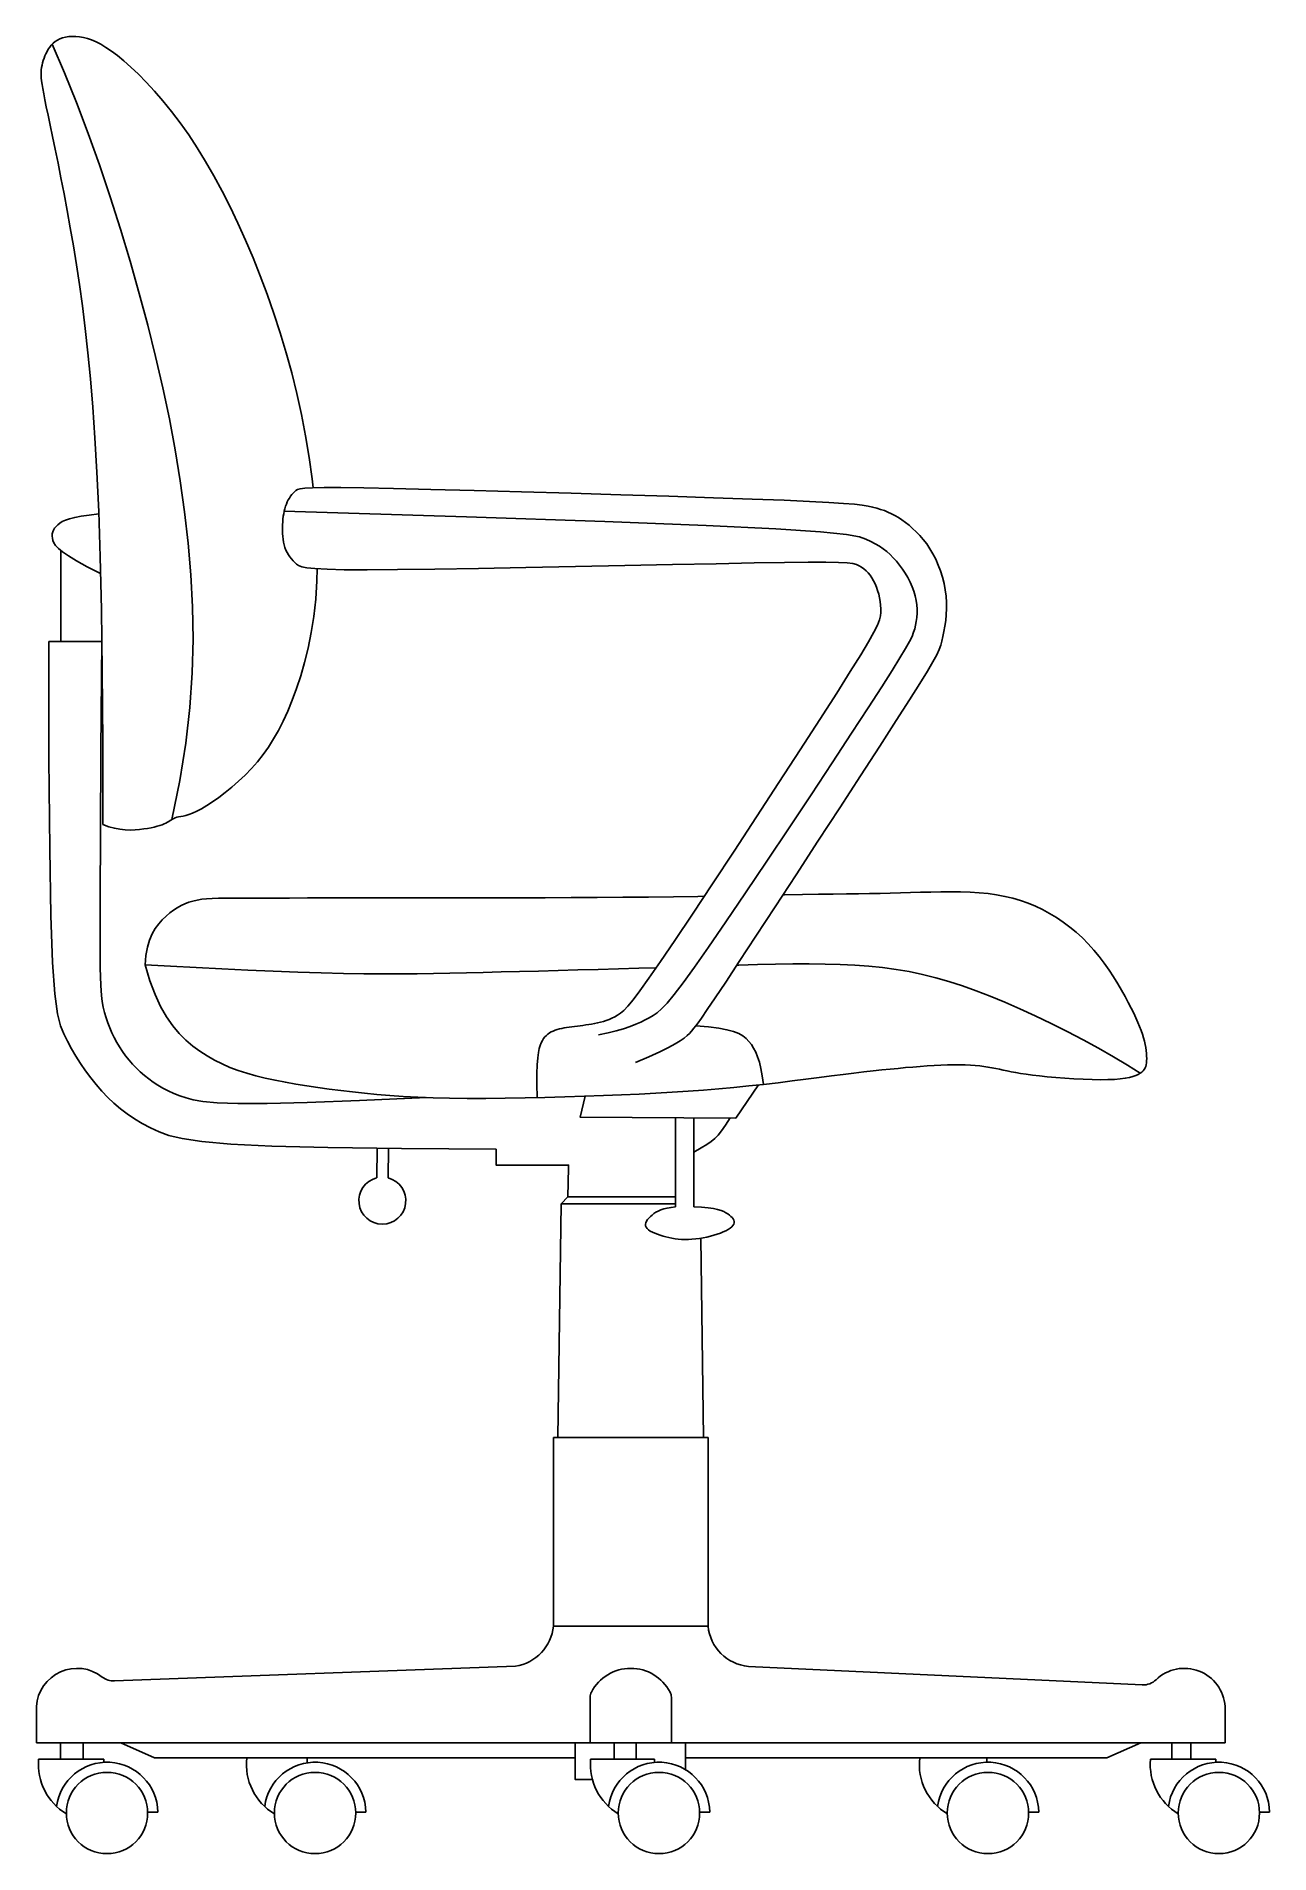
# Model space of a CAD drawing. Header units: metres. Extents: x -0.037 to 0.617, y 0 to 0.964.
import ezdxf

# ---------------------------------------------------------------- set-up
doc = ezdxf.new("R2010")
doc.units = ezdxf.units.M
doc.layers.add('ceco.net 61', color=7, linetype='Continuous')

msp = doc.modelspace()

# ---------------------------------------------------------------- linework, layer by layer
at = {"layer": 'ceco.net 61'}
for p, q in [((0.24475, 0.3637), (0.24438, 0.34826)), ((0.24077, 0.34465), (0.2444, 0.34828)), ((0.2444, 0.34828), (0.27773, 0.34828)), ((0.30151, 0.34828), (0.27773, 0.34828)), ((0.24077, 0.34465), (0.23909, 0.22066)), ((0.24077, 0.34465), (0.23909, 0.22066)), ((0.24077, 0.34465), (0.27773, 0.34465)), ((0.30151, 0.34465), (0.27773, 0.34465)), ((0.31493, 0.32636), (0.31636, 0.22066)), ((0.23674, 0.22066), (0.31872, 0.22066)), ((0.23674, 0.22066), (0.31872, 0.22066)), ((0.23674, 0.12066), (0.23674, 0.22066)), ((0.27773, 0.22066), (0.24273, 0.22066)), ((0.31872, 0.12066), (0.31872, 0.22066)), ((0.31383, 0.12066), (0.31872, 0.12066)), ((0.21663, 0.09945), (0.00401, 0.09156)), ((0.54896, 0.0895), (0.34015, 0.09929)), ((-0.03747, 0.07813), (-0.03747, 0.05874)), ((0.59293, 0.05874), (0.59293, 0.07813)), ((-0.03747, 0.05874), (0.27773, 0.05874)), ((-0.02463, 0.05005), (-0.02463, 0.05874)), ((-0.01256, 0.05005), (-0.01256, 0.05874)), ((0.26888, 0.05874), (0.26888, 0.05005)), ((0.30685, 0.04448), (0.30685, 0.05874)), ((0.5647, 0.05005), (0.5647, 0.05874)), ((-0.03628, 0.05005), (-0.03241, 0.05005)), ((-0.03241, 0.05005), (-0.00166, 0.05005)), ((-0.00166, 0.05005), (-0.00166, 0.04844)), ((0.10621, 0.04818), (0.10621, 0.05082)), ((0.26151, 0.05005), (0.25642, 0.05005)), ((0.55334, 0.05005), (0.55721, 0.05005)), ((0.02693, 0.02208), (0.02155, 0.02198)), ((0.13188, 0.02198), (0.13726, 0.02208)), ((0.31426, 0.02198), (0.31964, 0.02208)), ((0.48873, 0.02198), (0.4941, 0.02208)), ((0.61655, 0.02208), (0.61117, 0.02198))]:
    msp.add_line(p, q, dxfattribs=at)
at = {"layer": 'ceco.net 61', "linetype": 'Continuous'}
for points in [[(-0.00215, 0.54572), (-0.00223, 0.58945), (-0.00252, 0.62725), (-0.00299, 0.65978), (-0.00362, 0.68771), (-0.00441, 0.71173), (-0.00534, 0.73251), (-0.00639, 0.75071), (-0.00756, 0.76702), (-0.00882, 0.78201), (-0.01017, 0.79589), (-0.01159, 0.80877), (-0.01308, 0.82077), (-0.01462, 0.83199), (-0.01621, 0.84255), (-0.01784, 0.85256), (-0.01949, 0.86213), (-0.02115, 0.87134), (-0.0228, 0.88018), (-0.02443, 0.88857), (-0.02599, 0.89645), (-0.02748, 0.90378), (-0.02887, 0.91048), (-0.03013, 0.9165), (-0.03124, 0.92178), (-0.03218, 0.92628), (-0.03296, 0.93008), (-0.03359, 0.93326), (-0.03409, 0.93592), (-0.03446, 0.93814), (-0.03472, 0.94003), (-0.03488, 0.94166), (-0.03495, 0.94314), (-0.03493, 0.94453), (-0.03485, 0.94588), (-0.03469, 0.94717), (-0.03447, 0.94843), (-0.03418, 0.94965), (-0.03382, 0.95086), (-0.03341, 0.95206), (-0.03293, 0.95326), (-0.0324, 0.95446), (-0.03181, 0.95566), (-0.03114, 0.95682), (-0.03038, 0.95795), (-0.02953, 0.95902), (-0.02857, 0.96001), (-0.0275, 0.96091), (-0.02631, 0.9617), (-0.02498, 0.96237), (-0.02353, 0.9629), (-0.02196, 0.9633), (-0.02027, 0.96355), (-0.01848, 0.96366), (-0.01659, 0.96361), (-0.01462, 0.96341), (-0.01255, 0.96304), (-0.01041, 0.96249), (-0.00817, 0.96173), (-0.0058, 0.96072), (-0.00326, 0.95943), (-0.00055, 0.95781), (0.00238, 0.95583), (0.00554, 0.95344), (0.00898, 0.95061), (0.01269, 0.94731), (0.01665, 0.94354), (0.02083, 0.9393), (0.02517, 0.93461), (0.02963, 0.92947), (0.03417, 0.92388), (0.03874, 0.91786), (0.04331, 0.91141), (0.04784, 0.90454), (0.05231, 0.89728), (0.05672, 0.88963), (0.06105, 0.88161), (0.0653, 0.87325), (0.06946, 0.86455), (0.07351, 0.85555), (0.07746, 0.84626), (0.0813, 0.83669), (0.08499, 0.82686), (0.08853, 0.81677), (0.09189, 0.80645), (0.09505, 0.79591), (0.098, 0.78515), (0.10071, 0.7742), (0.10316, 0.76305), (0.10534, 0.75174), (0.10722, 0.74035), (0.10879, 0.72895), (0.1093, 0.72432)], [(0.03446, 0.54838), (0.0387, 0.56901), (0.04184, 0.58877), (0.04397, 0.60777), (0.0452, 0.62611), (0.04562, 0.64389), (0.04532, 0.66122), (0.04441, 0.6782), (0.04298, 0.69494), (0.0411, 0.71152), (0.03882, 0.728), (0.03613, 0.74443), (0.03306, 0.76085), (0.02961, 0.7773), (0.02579, 0.79384), (0.02162, 0.81051), (0.0171, 0.82734), (0.01226, 0.84437), (0.00711, 0.86149), (0.00167, 0.87859), (-0.00403, 0.89554), (-0.00999, 0.91222), (-0.01617, 0.92851), (-0.02255, 0.94429), (-0.02912, 0.95944)], [(0.22805, 0.40088), (0.22797, 0.40797), (0.22802, 0.41374), (0.22819, 0.41835), (0.22846, 0.42198), (0.22883, 0.42479), (0.22926, 0.42695), (0.22977, 0.42862), (0.23032, 0.42997), (0.23092, 0.43115), (0.23155, 0.43218), (0.23224, 0.4331), (0.23298, 0.43389), (0.23377, 0.43459), (0.23462, 0.4352), (0.23553, 0.43573), (0.23652, 0.4362), (0.23757, 0.43662), (0.23869, 0.43699), (0.23987, 0.43732), (0.24111, 0.43761), (0.2424, 0.43787), (0.24373, 0.43811), (0.24511, 0.43832), (0.24652, 0.43851), (0.24796, 0.43869), (0.24942, 0.43886), (0.25091, 0.43903), (0.25241, 0.43921), (0.25394, 0.43941), (0.25547, 0.43963), (0.25701, 0.43987), (0.25856, 0.44015), (0.26011, 0.44048), (0.26165, 0.44086), (0.2632, 0.44129), (0.26473, 0.44179), (0.26626, 0.44237), (0.26778, 0.44303), (0.26929, 0.44379), (0.27078, 0.44464), (0.27229, 0.44566), (0.27401, 0.44712), (0.27615, 0.44937), (0.27895, 0.45274), (0.28263, 0.45758), (0.28741, 0.46422), (0.29351, 0.473), (0.30116, 0.48426), (0.31047, 0.49816), (0.32109, 0.51418), (0.33258, 0.53162), (0.34447, 0.54976), (0.35631, 0.56792), (0.36764, 0.58539), (0.37801, 0.60146), (0.38696, 0.61544), (0.39414, 0.6268), (0.39967, 0.63572), (0.40377, 0.64257), (0.40664, 0.64769), (0.40851, 0.65146), (0.40959, 0.65423), (0.41012, 0.65637), (0.4103, 0.65822), (0.41031, 0.66009), (0.4102, 0.66202), (0.40998, 0.66398), (0.40965, 0.66595), (0.40921, 0.6679), (0.40867, 0.6698), (0.40804, 0.67164), (0.40732, 0.67338), (0.40651, 0.67501), (0.40563, 0.67652), (0.40467, 0.6779), (0.40365, 0.67917), (0.40256, 0.68031), (0.4014, 0.68132), (0.40019, 0.68221), (0.39893, 0.68297), (0.39753, 0.6836), (0.39557, 0.68409), (0.39253, 0.68446), (0.3879, 0.68471), (0.38116, 0.68482), (0.37179, 0.68481), (0.35929, 0.68467), (0.34314, 0.68441), (0.32308, 0.68403), (0.2999, 0.68355), (0.27464, 0.68303), (0.24837, 0.68249), (0.22211, 0.68197), (0.19693, 0.6815), (0.17387, 0.68113), (0.15398, 0.68088), (0.13804, 0.68079), (0.12579, 0.68085), (0.11671, 0.68106), (0.11028, 0.6814), (0.10597, 0.68185), (0.10326, 0.68242), (0.10163, 0.68309), (0.10055, 0.68384), (0.09959, 0.68468), (0.09866, 0.68559), (0.09779, 0.68657), (0.09696, 0.68763), (0.0962, 0.68876), (0.09551, 0.68996), (0.09491, 0.69124), (0.09438, 0.69258), (0.09396, 0.69399), (0.09362, 0.69545), (0.09336, 0.69696), (0.09318, 0.6985), (0.09307, 0.70006), (0.09302, 0.70162), (0.09303, 0.70318), (0.09308, 0.70472), (0.09318, 0.70623), (0.09332, 0.70771), (0.0935, 0.70915), (0.09373, 0.71054), (0.09401, 0.71189), (0.09433, 0.7132), (0.09471, 0.71445), (0.09514, 0.71564), (0.09561, 0.71678), (0.09614, 0.71785), (0.09671, 0.71886), (0.09733, 0.7198), (0.09798, 0.72066), (0.09867, 0.72145), (0.09938, 0.72216), (0.10013, 0.72278), (0.10099, 0.72332), (0.1024, 0.72376), (0.10489, 0.72409), (0.10898, 0.72431), (0.1152, 0.72441), (0.12408, 0.72438), (0.13614, 0.72421), (0.15192, 0.7239), (0.17167, 0.72343), (0.19463, 0.72284), (0.21977, 0.72215), (0.24607, 0.72139), (0.27249, 0.7206), (0.298, 0.7198), (0.32159, 0.71902), (0.34221, 0.7183), (0.3591, 0.71765), (0.37248, 0.71706), (0.38283, 0.71653), (0.39063, 0.71603), (0.39637, 0.71555), (0.40052, 0.71507), (0.40356, 0.71458), (0.40598, 0.71405), (0.40817, 0.71348), (0.41025, 0.71285), (0.41223, 0.71215), (0.41413, 0.71137), (0.41599, 0.7105), (0.41782, 0.70953), (0.41965, 0.70844), (0.4215, 0.70722), (0.42339, 0.70587), (0.42531, 0.70438), (0.42723, 0.70273), (0.42915, 0.70093), (0.43104, 0.69896), (0.43288, 0.69681), (0.43467, 0.69448), (0.43636, 0.69195), (0.43796, 0.68924), (0.43945, 0.68635), (0.4408, 0.68332), (0.442, 0.68017), (0.44303, 0.67692), (0.44388, 0.67361), (0.44454, 0.67025), (0.44498, 0.66688), (0.4452, 0.66352), (0.44521, 0.66021), (0.44506, 0.65696), (0.44476, 0.65383), (0.44435, 0.65083), (0.44385, 0.648), (0.4433, 0.64538), (0.44273, 0.64298), (0.44212, 0.64079), (0.44128, 0.63848), (0.43999, 0.63567), (0.43801, 0.63198), (0.4351, 0.62704), (0.43105, 0.62047), (0.42562, 0.61187), (0.41857, 0.60088), (0.4098, 0.58728), (0.39964, 0.57161), (0.38855, 0.55456), (0.377, 0.53682), (0.36543, 0.51911), (0.35431, 0.5021), (0.3441, 0.48652), (0.33525, 0.47305), (0.3281, 0.46221), (0.32254, 0.45383), (0.31831, 0.44754), (0.31518, 0.44299), (0.31291, 0.43982), (0.31125, 0.43767), (0.30997, 0.43618), (0.30882, 0.43499), (0.30757, 0.43379), (0.30603, 0.43248), (0.304, 0.43102), (0.30132, 0.42934), (0.29778, 0.4274), (0.2932, 0.42514), (0.28741, 0.42252), (0.28021, 0.41948)], [(-0.00437, 0.71044), (-0.00948, 0.70984), (-0.0137, 0.70921), (-0.01712, 0.70854), (-0.01987, 0.70783), (-0.02204, 0.70709), (-0.02374, 0.70632), (-0.02507, 0.7055), (-0.02614, 0.70465), (-0.02704, 0.70376), (-0.02778, 0.70283), (-0.02835, 0.70185), (-0.02876, 0.70084), (-0.029, 0.69978), (-0.02907, 0.69868), (-0.02895, 0.69753), (-0.02865, 0.69634), (-0.02813, 0.69508), (-0.02724, 0.69371), (-0.02578, 0.69214), (-0.02357, 0.6903), (-0.02042, 0.68813), (-0.01613, 0.68553), (-0.01053, 0.68244), (-0.00342, 0.67879)], [(0.09401, 0.71188), (0.19057, 0.70893), (0.26403, 0.70642), (0.31765, 0.70429), (0.35469, 0.70248), (0.37841, 0.70091), (0.39209, 0.69953), (0.399, 0.69826), (0.40239, 0.69704), (0.40499, 0.69582), (0.40738, 0.69456), (0.40958, 0.69325), (0.41161, 0.69188), (0.4135, 0.69041), (0.41528, 0.68884), (0.41698, 0.68714), (0.41862, 0.68531), (0.42022, 0.68332), (0.42177, 0.6812), (0.42324, 0.67896), (0.42461, 0.67664), (0.42586, 0.67426), (0.42695, 0.67184), (0.42788, 0.66941), (0.42861, 0.66698), (0.42913, 0.66459), (0.42946, 0.66225), (0.4296, 0.65995), (0.42958, 0.65772), (0.42943, 0.65555), (0.42915, 0.65345), (0.42878, 0.65144), (0.42832, 0.64952), (0.42776, 0.64764), (0.42693, 0.6455), (0.42559, 0.64276), (0.42352, 0.63906), (0.42052, 0.63406), (0.41635, 0.62739), (0.4108, 0.61872), (0.40364, 0.60768), (0.39477, 0.59409), (0.38452, 0.57849), (0.37334, 0.56154), (0.36167, 0.54393), (0.34997, 0.52637), (0.33866, 0.50952), (0.32821, 0.49409), (0.31905, 0.48076), (0.31152, 0.47003), (0.3055, 0.46174), (0.30074, 0.45552), (0.29701, 0.45103), (0.29406, 0.44791), (0.29167, 0.4458), (0.28958, 0.44436), (0.28756, 0.44322), (0.28541, 0.4421), (0.28303, 0.44095), (0.28037, 0.43978), (0.27736, 0.43861), (0.27395, 0.43745), (0.27008, 0.43632), (0.26568, 0.43523), (0.26072, 0.43419)], [(-0.02443, 0.69102), (-0.02443, 0.6428)], [(0.11151, 0.68133), (0.11135, 0.67488), (0.11069, 0.66524), (0.10965, 0.6561), (0.1083, 0.64746), (0.10666, 0.63932), (0.10479, 0.63167), (0.10273, 0.62451), (0.10053, 0.61783), (0.09823, 0.61162), (0.09587, 0.60588), (0.09344, 0.60057), (0.09093, 0.59565), (0.08832, 0.59108), (0.0856, 0.58681), (0.08274, 0.5828), (0.07973, 0.57901), (0.07655, 0.57541), (0.0732, 0.57195), (0.06973, 0.56867), (0.06621, 0.56558), (0.0627, 0.56271), (0.05927, 0.5601), (0.05597, 0.55778), (0.05288, 0.55577), (0.05005, 0.5541), (0.04755, 0.5528), (0.04535, 0.55181), (0.04342, 0.55108), (0.04175, 0.55057), (0.04031, 0.55021), (0.03906, 0.54995), (0.03798, 0.54974), (0.03704, 0.54953), (0.03622, 0.54926), (0.03548, 0.54895), (0.0348, 0.54859), (0.03415, 0.54819), (0.03349, 0.54777), (0.03281, 0.54733), (0.03206, 0.54689), (0.03122, 0.54644), (0.03026, 0.546), (0.02917, 0.54558), (0.02795, 0.54516), (0.02658, 0.54477), (0.02506, 0.54439), (0.02337, 0.54403), (0.02151, 0.54369), (0.01947, 0.54338), (0.01725, 0.5431), (0.01485, 0.5429), (0.0123, 0.54281), (0.00962, 0.54288), (0.00681, 0.54317), (0.0039, 0.5437), (0.00091, 0.54454), (-0.00215, 0.54572)], [(-0.00274, 0.6428), (-0.03091, 0.6428)], [(-0.03091, 0.6428), (-0.03078, 0.58057), (-0.03038, 0.53284), (-0.02972, 0.49753), (-0.02882, 0.47257), (-0.02768, 0.45589), (-0.02631, 0.4454), (-0.02474, 0.43905), (-0.02296, 0.43474), (-0.02099, 0.43076), (-0.01885, 0.42678), (-0.01653, 0.42282), (-0.01405, 0.41892), (-0.01142, 0.41509), (-0.00866, 0.41137), (-0.00576, 0.40777), (-0.00274, 0.40432), (0.0004, 0.40103), (0.00367, 0.39793), (0.00711, 0.39499), (0.01074, 0.39223), (0.01458, 0.38963), (0.01866, 0.3872), (0.02301, 0.38494), (0.02766, 0.38284), (0.03287, 0.3809), (0.03993, 0.37915), (0.05035, 0.37761), (0.06566, 0.37628), (0.08739, 0.3752), (0.11706, 0.37439), (0.15619, 0.37386), (0.2063, 0.37364)], [(-0.00274, 0.6428), (-0.0032, 0.58478), (-0.00351, 0.5404), (-0.00367, 0.50771), (-0.0037, 0.48478), (-0.00359, 0.46966), (-0.00336, 0.46042), (-0.00301, 0.45512), (-0.00255, 0.45182), (-0.00197, 0.44891), (-0.00129, 0.44605), (-0.0005, 0.44326), (0.0004, 0.44053), (0.00141, 0.43786), (0.00254, 0.43525), (0.00378, 0.4327), (0.00514, 0.4302), (0.0066, 0.42776), (0.00819, 0.42539), (0.00988, 0.42308), (0.01167, 0.42084), (0.01357, 0.41868), (0.01556, 0.41659), (0.01765, 0.41459), (0.01983, 0.41268), (0.0221, 0.41086), (0.02448, 0.40913), (0.02698, 0.4075), (0.02963, 0.40596), (0.03243, 0.40451), (0.03541, 0.40316), (0.03858, 0.4019), (0.04197, 0.40073), (0.04577, 0.39967), (0.05088, 0.39878), (0.05839, 0.39812), (0.06937, 0.39778), (0.08491, 0.39782), (0.10609, 0.39831), (0.13398, 0.39933), (0.16967, 0.40094)], [(0.35845, 0.50842), (0.35924, 0.50844), (0.36878, 0.5086), (0.37736, 0.50874), (0.38508, 0.50884), (0.39208, 0.50894), (0.39847, 0.50902), (0.4044, 0.5091), (0.41, 0.50919), (0.41539, 0.5093), (0.42071, 0.50943), (0.42606, 0.50959), (0.43144, 0.50976), (0.43682, 0.50991), (0.44216, 0.51001), (0.44744, 0.51006), (0.45261, 0.51001), (0.45766, 0.50984), (0.46255, 0.50953), (0.46725, 0.50906), (0.47177, 0.50842), (0.47614, 0.5076), (0.48036, 0.5066), (0.48445, 0.5054), (0.48843, 0.50401), (0.49231, 0.50242), (0.49611, 0.50062), (0.49985, 0.4986), (0.50352, 0.49638), (0.5071, 0.49396), (0.51058, 0.49135), (0.51396, 0.48855), (0.51722, 0.48558), (0.52036, 0.48244), (0.52335, 0.47913), (0.52619, 0.47568), (0.52888, 0.47213), (0.53142, 0.46851), (0.53379, 0.46489), (0.53599, 0.46132), (0.53803, 0.45783), (0.5399, 0.45448), (0.54159, 0.45132), (0.5431, 0.44838), (0.54444, 0.44566), (0.54563, 0.44313), (0.54667, 0.44077), (0.54758, 0.43857), (0.54837, 0.43649), (0.54904, 0.43453), (0.54961, 0.43265), (0.5501, 0.43084), (0.55049, 0.4291), (0.55081, 0.42744), (0.55105, 0.42585), (0.55122, 0.42436), (0.55132, 0.42296), (0.55135, 0.42165), (0.55132, 0.42045), (0.55124, 0.41936), (0.55108, 0.41836), (0.55084, 0.41744), (0.5505, 0.41661), (0.55005, 0.41584), (0.54947, 0.41512), (0.54874, 0.41445), (0.54786, 0.4138), (0.5468, 0.41319), (0.54553, 0.41261), (0.54399, 0.41207), (0.54215, 0.41159), (0.53995, 0.41117), (0.53736, 0.41084), (0.53432, 0.41059), (0.5308, 0.41045), (0.52678, 0.41042), (0.52235, 0.4105), (0.51764, 0.41066), (0.51278, 0.41089), (0.50791, 0.4112), (0.50314, 0.41155), (0.4986, 0.41195), (0.49443, 0.41237), (0.49071, 0.41281), (0.48742, 0.41325), (0.4845, 0.41371), (0.48189, 0.41417), (0.47952, 0.41463), (0.47734, 0.41508), (0.47527, 0.41552), (0.47327, 0.41595), (0.47128, 0.41636), (0.46926, 0.41675), (0.46718, 0.41711), (0.46503, 0.41743), (0.46277, 0.41771), (0.46037, 0.41795), (0.45782, 0.41812), (0.45509, 0.41824), (0.45215, 0.41829), (0.44902, 0.41827), (0.44571, 0.4182), (0.44226, 0.41807), (0.43868, 0.4179), (0.435, 0.41768), (0.43122, 0.41742), (0.42738, 0.41712), (0.42347, 0.4168), (0.41947, 0.41643), (0.41532, 0.41603), (0.41095, 0.41557), (0.40633, 0.41506), (0.4014, 0.41449), (0.39609, 0.41386), (0.39037, 0.41315), (0.3842, 0.41237), (0.3776, 0.41152), (0.37065, 0.41064), (0.36338, 0.40973), (0.35587, 0.40882), (0.34816, 0.40793), (0.34031, 0.40708), (0.33237, 0.40628), (0.32438, 0.40554), (0.31631, 0.40488), (0.30811, 0.40428), (0.29972, 0.40373), (0.29109, 0.40323), (0.28218, 0.40277), (0.27291, 0.40235), (0.26326, 0.40196), (0.25319, 0.40159), (0.24281, 0.40126), (0.23226, 0.40097), (0.22167, 0.40074), (0.21118, 0.40057), (0.20093, 0.40049), (0.19106, 0.40049), (0.1817, 0.4006), (0.17296, 0.40082), (0.16479, 0.40113), (0.15713, 0.40154), (0.14991, 0.40204), (0.14305, 0.40261), (0.13648, 0.40324), (0.13013, 0.40393), (0.12393, 0.40466), (0.11782, 0.40543), (0.11182, 0.40624), (0.10592, 0.40711), (0.10017, 0.40803), (0.09457, 0.40902), (0.08915, 0.41009), (0.08393, 0.41125), (0.07892, 0.41249), (0.07414, 0.41384), (0.06957, 0.41532), (0.0652, 0.41694), (0.061, 0.41875), (0.05696, 0.42076), (0.05304, 0.423), (0.04923, 0.4255), (0.0455, 0.42827), (0.04185, 0.43137), (0.03829, 0.4349), (0.03485, 0.43896), (0.03155, 0.44367), (0.02841, 0.44916), (0.02548, 0.45552), (0.02276, 0.4629), (0.02028, 0.47138)], [(0.02028, 0.47138), (0.02065, 0.47631), (0.02142, 0.48063), (0.02255, 0.48442), (0.02396, 0.48772), (0.0256, 0.49058), (0.02741, 0.49307), (0.02933, 0.49524), (0.0313, 0.49714), (0.03327, 0.49883), (0.03524, 0.50032), (0.03722, 0.50162), (0.03924, 0.50274), (0.0413, 0.50369), (0.04341, 0.50449), (0.04559, 0.50514), (0.04785, 0.50566), (0.05022, 0.50605), (0.05281, 0.50633), (0.05576, 0.50652), (0.05919, 0.50664), (0.06322, 0.5067), (0.06799, 0.50672), (0.07363, 0.50673), (0.08025, 0.50672), (0.08797, 0.50673), (0.0967, 0.50675), (0.10635, 0.50677), (0.11683, 0.5068), (0.12802, 0.50682), (0.13984, 0.50685), (0.15217, 0.50687), (0.16492, 0.50688), (0.178, 0.50689), (0.19134, 0.50689), (0.20487, 0.50688), (0.21856, 0.50689), (0.23232, 0.50691), (0.24612, 0.50696), (0.25989, 0.50703), (0.27356, 0.50713), (0.28709, 0.50727), (0.30036, 0.50744), (0.31328, 0.50763), (0.31679, 0.50769)], [(0.02028, 0.47138), (0.0336, 0.4706), (0.04722, 0.46985), (0.06097, 0.46916), (0.07467, 0.46852), (0.08813, 0.46795), (0.10118, 0.46746), (0.11364, 0.46707), (0.12533, 0.46677), (0.13611, 0.46659), (0.14612, 0.4665), (0.15553, 0.4665), (0.1645, 0.46657), (0.17322, 0.4667), (0.18185, 0.46688), (0.19057, 0.46709), (0.19956, 0.46731), (0.20895, 0.46755), (0.21872, 0.46779), (0.22881, 0.46804), (0.23916, 0.4683), (0.24973, 0.46858), (0.26045, 0.46887), (0.27126, 0.46918), (0.2821, 0.46951), (0.29129, 0.46981)], [(0.33402, 0.47118), (0.33497, 0.47121), (0.34489, 0.47147), (0.35448, 0.47166), (0.36367, 0.47178), (0.37243, 0.47182), (0.38079, 0.47174), (0.38881, 0.47153), (0.39653, 0.47117), (0.404, 0.47062), (0.41128, 0.46988), (0.41842, 0.46892), (0.42546, 0.46771), (0.43245, 0.46623), (0.43945, 0.46449), (0.44649, 0.46246), (0.45363, 0.46016), (0.4609, 0.45756), (0.46836, 0.45467), (0.47605, 0.45148), (0.48402, 0.44798), (0.49227, 0.44419), (0.50072, 0.44014), (0.50922, 0.4359), (0.51764, 0.43152), (0.52584, 0.42706), (0.53371, 0.42259), (0.54109, 0.41815), (0.54786, 0.4138)], [(0.3123, 0.43903), (0.31893, 0.43846), (0.32437, 0.43776), (0.32875, 0.43692), (0.33224, 0.43595), (0.33499, 0.43484), (0.33716, 0.4336), (0.3389, 0.43222), (0.34037, 0.43071), (0.3417, 0.42905), (0.34291, 0.42718), (0.34402, 0.42504), (0.34503, 0.42257), (0.34594, 0.41969), (0.34675, 0.41633), (0.34748, 0.41244), (0.34813, 0.40793)], [(0.25364, 0.4016), (0.25092, 0.39048), (0.3334, 0.39009), (0.34552, 0.40765)], [(0.30151, 0.39024), (0.30151, 0.34295)], [(0.31117, 0.39024), (0.31117, 0.34295)], [(0.31117, 0.37205), (0.31506, 0.37423), (0.31807, 0.37601), (0.32043, 0.3776), (0.32237, 0.37921), (0.32412, 0.38106), (0.32589, 0.38335), (0.32791, 0.38629), (0.33042, 0.3901)], [(0.14331, 0.37404), (0.143, 0.35831)], [(0.14935, 0.37404), (0.14903, 0.35831)], [(0.2063, 0.37364), (0.2063, 0.36516), (0.24475, 0.36516), (0.24475, 0.3637)], [(0.30151, 0.34295), (0.29912, 0.3427), (0.29703, 0.34235), (0.29521, 0.3419), (0.29364, 0.34136), (0.29226, 0.34076), (0.29106, 0.34009), (0.29, 0.33937), (0.28903, 0.33862), (0.28815, 0.33783), (0.28735, 0.33702), (0.28667, 0.3362), (0.28614, 0.33538), (0.28577, 0.33456), (0.28558, 0.33375), (0.28561, 0.33296), (0.28588, 0.3322), (0.2864, 0.33147), (0.28715, 0.33078), (0.2881, 0.33013), (0.28923, 0.32952), (0.2905, 0.32895), (0.29188, 0.32841), (0.29334, 0.32791), (0.29485, 0.32745), (0.29639, 0.32704), (0.29796, 0.32666), (0.29957, 0.32634), (0.30121, 0.32607), (0.3029, 0.32587), (0.30464, 0.32573), (0.30643, 0.32567), (0.30829, 0.32569), (0.31021, 0.32579), (0.31218, 0.32597), (0.31416, 0.32623), (0.31615, 0.32656), (0.31811, 0.32695), (0.32003, 0.3274), (0.32188, 0.3279), (0.32363, 0.32846), (0.32527, 0.32905), (0.32679, 0.32969), (0.32816, 0.33035), (0.32937, 0.33104), (0.33041, 0.33174), (0.33126, 0.33245), (0.33192, 0.33317), (0.33237, 0.33388), (0.33259, 0.33458), (0.3326, 0.33526), (0.33242, 0.33594), (0.33206, 0.33662), (0.33155, 0.33728), (0.33089, 0.33794), (0.33011, 0.33859), (0.32922, 0.33923), (0.32823, 0.33987), (0.32705, 0.34049), (0.32561, 0.34107), (0.3238, 0.34161), (0.32155, 0.34208), (0.31875, 0.34247), (0.31532, 0.34276), (0.31117, 0.34295)]]:
    msp.add_lwpolyline(points, dxfattribs=at)
at = {"layer": 'ceco.net 61'}
for points in [[(0.31383, 0.12066), (0.27773, 0.12066), (0.23674, 0.12066, -0.290593)], [(0.29927, 0.05874), (0.29927, 0.0829, 0.121883), (0.29858, 0.08569, 0.603282), (0.25688, 0.08569, 0.121883), (0.25618, 0.0829), (0.25618, 0.05874)]]:
    msp.add_lwpolyline(points, format="xyb", dxfattribs=at)
for points in [[(0.0073, 0.05874), (0.02521, 0.05082), (0.2483, 0.05082)], [(0.2483, 0.05874), (0.2483, 0.03932), (0.2574, 0.03932)], [(0.27773, 0.05874), (0.59293, 0.05874)], [(0.28068, 0.05005), (0.28068, 0.05874)], [(0.54815, 0.05874), (0.53024, 0.05082), (0.30685, 0.05082)], [(0.57476, 0.05005), (0.57476, 0.05874)], [(0.26151, 0.05005), (0.29033, 0.05005)], [(0.29033, 0.05005), (0.29033, 0.04839)], [(0.46663, 0.04849), (0.46663, 0.05082)], [(0.55721, 0.05005), (0.58796, 0.05005)], [(0.58796, 0.05005), (0.58796, 0.04844)]]:
    msp.add_lwpolyline(points, dxfattribs=at)
for centre in [(0, 0.02156), (0.11033, 0.02156), (0.29271, 0.02156), (0.46717, 0.02156), (0.58962, 0.02156)]:
    msp.add_circle(centre, 0.02156, dxfattribs=at)
at = {"layer": 'ceco.net 61', "linetype": 'Continuous'}
msp.add_arc((0.14601, 0.34623), 0.01246, 104.01828, 75.98172, dxfattribs=at)
at = {"layer": 'ceco.net 61'}
for centre, radius, start, end in [((0.21317, 0.12287), 0.02367, 278.40217, 354.64334), ((0.34229, 0.12287), 0.02367, 185.35666, 264.8158), ((-0.01586, 0.07661), 0.02166, 51.97108, 176.05452), ((0.57132, 0.07661), 0.02166, 3.94548, 133.74399), ((0.00364, 0.10155), 0.01, 231.97108, 272.12611), ((0.54943, 0.09948), 0.01, 267.31339, 313.74399), ((-0.0056, 0.04742), 0.0308, 175.10463, 238.79707), ((0, 0.02156), 0.02694, 1.11821, 172.64751), ((0.10473, 0.04742), 0.0308, 173.66529, 238.79707), ((0.11033, 0.02156), 0.02694, 1.11821, 172.64751), ((0.28711, 0.04742), 0.0308, 175.10463, 238.79707), ((0.29271, 0.02156), 0.02694, 1.11821, 172.64751), ((0.46158, 0.04742), 0.0308, 173.66529, 238.79707), ((0.46717, 0.02156), 0.02694, 1.11821, 172.64751), ((0.58402, 0.04742), 0.0308, 175.10463, 238.79707), ((0.58962, 0.02156), 0.02694, 1.11821, 172.64751)]:
    msp.add_arc(centre, radius, start, end, dxfattribs=at)

doc.saveas('drawing.dxf')
